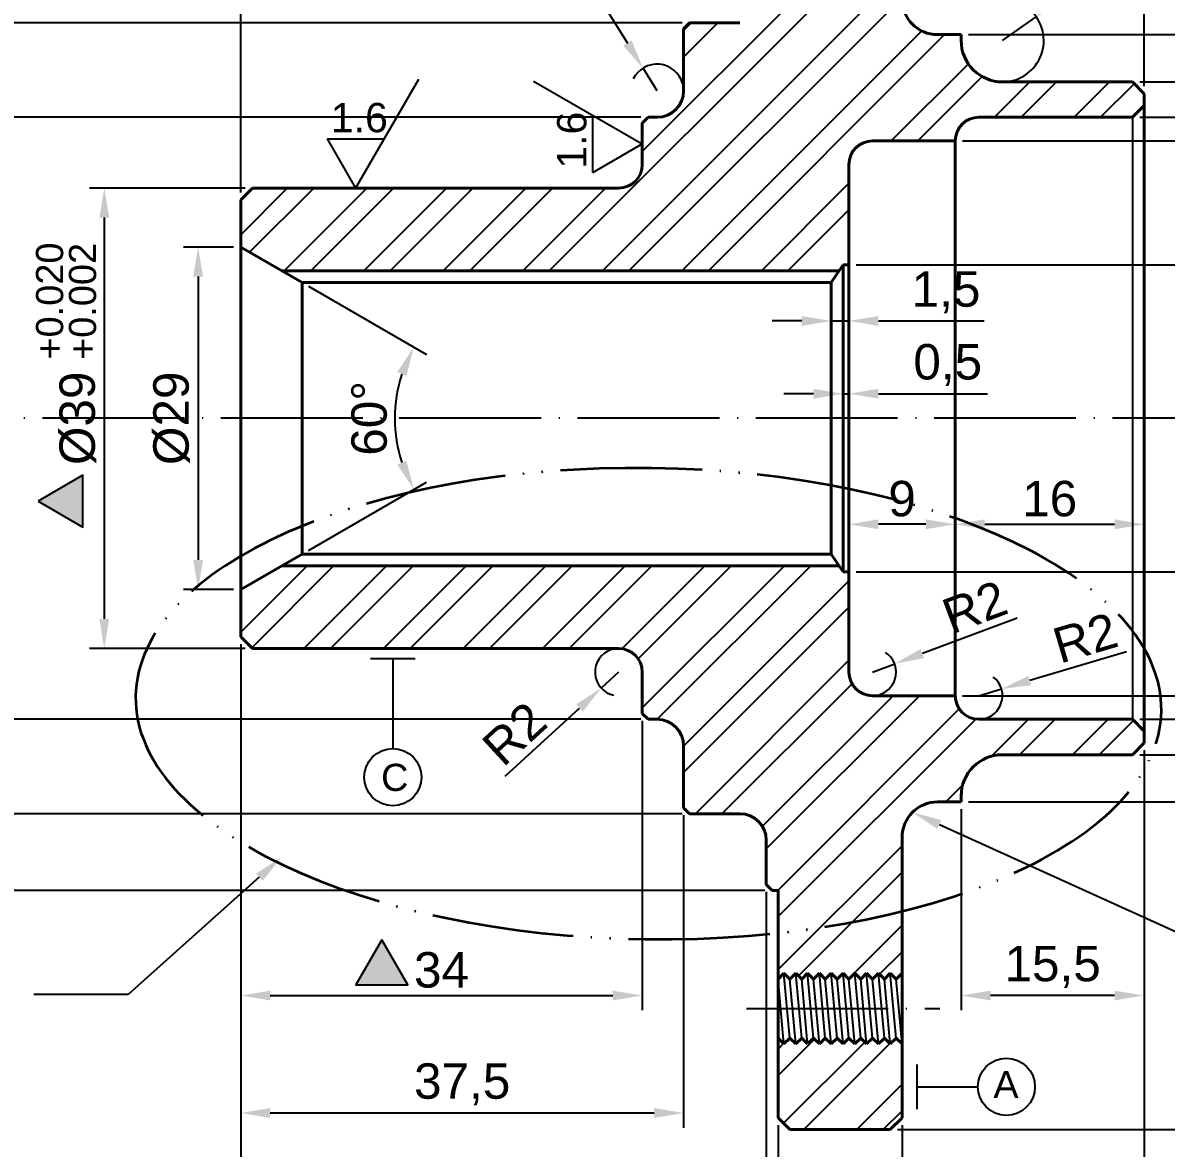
# Model space of a CAD drawing. Header units: millimetres. Extents: x 2452 to 2855, y 1106 to 1391.
# Drawn here: x 2684.1 to 2781, y 1231 to 1326.4 of the extents above; entities that cross this region are included whole.
import ezdxf
from ezdxf import colors
from ezdxf.entities.mleader import LeaderData, LeaderLine
from ezdxf.math import Vec2, Vec3

# ---------------------------------------------------------------- set-up
doc = ezdxf.new("R2010")
doc.units = ezdxf.units.MM
doc.linetypes.add('ACAD_ISO04W100', pattern=[30, 24, -3, 0, -3])
doc.linetypes.add('ACAD_ISO05W100', pattern=[33, 24, -3, 0, -3, 0, -3])
for name, color, linetype, lineweight in [('AM_0', 7, 'Continuous', 40), ('AM_4', 1, 'ACAD_ISO04W100', 25), ('AM_5', 10, 'Continuous', 25), ('AM_BOR', 2, 'ACAD_ISO05W100', 35)]:
    doc.layers.add(name, color=color, linetype=linetype, lineweight=lineweight)
doc.styles.get("Standard").update_dxf_attribs({"font": 'arial.ttf'})
doc.dimstyles.new('ISO-25', dxfattribs={"dimtxt": 3, "dimasz": 2.5, "dimexe": 1.25, "dimexo": 0.625, "dimtad": 1, "dimtxsty": 'Standard', "dimcen": 2.5, "dimadec": 0, "dimazin": 0, "dimtfac": 1, "dimtmove": 0, "dimatfit": 3, "dimfxl": 1, "dimarcsym": 0})

# ---------------------------------------------------------------- blocks, each defined once
blk = doc.blocks.new('*D11')
at = {"layer": 'AM_5', "color": 0, "lineweight": -2, "transparency": 16777216}
for p, q in [((2702.971, 1312.355), (2689.791, 1312.355)), ((2691.041, 1309.855), (2691.041, 1275.855)), ((2702.971, 1273.355), (2689.791, 1273.355))]:
    blk.add_line(p, q, dxfattribs=at)
at = {"layer": 'AM_5', "color": 0, "transparency": 16777216}
for points in [[(2690.625, 1309.855), (2691.458, 1309.855), (2691.041, 1312.355)], [(2690.625, 1275.855), (2691.458, 1275.855), (2691.041, 1273.355)]]:
    blk.add_solid(points, dxfattribs=at)
at = {"layer": 'Defpoints', "color": 0, "transparency": 16777216}
for p in [(2703.596, 1312.355), (2691.041, 1273.355), (2703.596, 1273.355)]:
    blk.add_point(p, dxfattribs=at)
at = {"layer": 'AM_5', "color": 0, "transparency": 16777216, "insert": (2688.801, 1292.855), "char_height": 3, "attachment_point": 5, "rotation": 90}
blk.add_mtext('%%C39', dxfattribs=at)
blk = doc.blocks.new('*D12')
at = {"layer": 'AM_5', "color": 0, "lineweight": -2, "transparency": 16777216}
for p, q in [((2736.471, 1318.355), (2679.745, 1318.355)), ((2680.995, 1315.855), (2680.995, 1269.855)), ((2736.471, 1267.355), (2679.745, 1267.355))]:
    blk.add_line(p, q, dxfattribs=at)
at = {"layer": 'AM_5', "color": 0, "transparency": 16777216}
for points in [[(2680.579, 1315.855), (2681.412, 1315.855), (2680.995, 1318.355)], [(2680.579, 1269.855), (2681.412, 1269.855), (2680.995, 1267.355)]]:
    blk.add_solid(points, dxfattribs=at)
at = {"layer": 'Defpoints', "color": 0, "transparency": 16777216}
for p in [(2737.096, 1318.355), (2680.995, 1267.355), (2737.096, 1267.355)]:
    blk.add_point(p, dxfattribs=at)
at = {"layer": 'AM_5', "color": 0, "transparency": 16777216, "insert": (2678.755, 1292.855), "char_height": 3, "attachment_point": 5, "rotation": 90}
blk.add_mtext('%%C51', dxfattribs=at)
blk = doc.blocks.new('*D13')
at = {"layer": 'AM_5', "color": 0, "lineweight": -2, "transparency": 16777216}
for p, q in [((2739.971, 1326.355), (2668.905, 1326.355)), ((2670.155, 1323.855), (2670.155, 1261.855)), ((2739.971, 1259.355), (2668.905, 1259.355))]:
    blk.add_line(p, q, dxfattribs=at)
at = {"layer": 'AM_5', "color": 0, "transparency": 16777216}
for points in [[(2669.738, 1323.855), (2670.571, 1323.855), (2670.155, 1326.355)], [(2669.738, 1261.855), (2670.571, 1261.855), (2670.155, 1259.355)]]:
    blk.add_solid(points, dxfattribs=at)
at = {"layer": 'Defpoints', "color": 0, "transparency": 16777216}
for p in [(2740.596, 1326.355), (2670.155, 1259.355), (2740.596, 1259.355)]:
    blk.add_point(p, dxfattribs=at)
at = {"layer": 'AM_5', "color": 0, "transparency": 16777216, "insert": (2667.998, 1292.855), "char_height": 3, "attachment_point": 5, "rotation": 90}
blk.add_mtext('67', dxfattribs=at)
blk = doc.blocks.new('*D14')
at = {"layer": 'AM_5', "color": 0, "lineweight": -2, "transparency": 16777216}
for p, q in [((2746.971, 1332.855), (2658.575, 1332.855)), ((2659.825, 1330.355), (2659.825, 1255.355)), ((2746.971, 1252.855), (2658.575, 1252.855))]:
    blk.add_line(p, q, dxfattribs=at)
at = {"layer": 'AM_5', "color": 0, "transparency": 16777216}
for points in [[(2659.408, 1330.355), (2660.242, 1330.355), (2659.825, 1332.855)], [(2659.408, 1255.355), (2660.242, 1255.355), (2659.825, 1252.855)]]:
    blk.add_solid(points, dxfattribs=at)
at = {"layer": 'Defpoints', "color": 0, "transparency": 16777216}
for p in [(2747.596, 1332.855), (2659.825, 1252.855), (2747.596, 1252.855)]:
    blk.add_point(p, dxfattribs=at)
at = {"layer": 'AM_5', "color": 0, "transparency": 16777216, "insert": (2657.584, 1292.855), "char_height": 3, "attachment_point": 5, "rotation": 90}
blk.add_mtext('%%C80', dxfattribs=at)
blk = doc.blocks.new('*D15')
at = {"layer": 'AM_5', "color": 0, "lineweight": -2, "transparency": 16777216}
for p, q in [((2701.971, 1307.355), (2697.736, 1307.355)), ((2698.986, 1304.855), (2698.986, 1280.855)), ((2701.971, 1278.355), (2697.736, 1278.355))]:
    blk.add_line(p, q, dxfattribs=at)
at = {"layer": 'AM_5', "color": 0, "transparency": 16777216}
for points in [[(2698.569, 1304.855), (2699.403, 1304.855), (2698.986, 1307.355)], [(2698.569, 1280.855), (2699.403, 1280.855), (2698.986, 1278.355)]]:
    blk.add_solid(points, dxfattribs=at)
at = {"layer": 'Defpoints', "color": 0, "transparency": 16777216}
for p in [(2702.596, 1307.355), (2698.986, 1278.355), (2702.596, 1278.355)]:
    blk.add_point(p, dxfattribs=at)
at = {"layer": 'AM_5', "color": 0, "transparency": 16777216, "insert": (2696.745, 1292.855), "char_height": 3, "attachment_point": 5, "rotation": 90}
blk.add_mtext('%%c29', dxfattribs=at)
blk = doc.blocks.new('*D16')
at = {"layer": 'AM_5', "color": 0, "lineweight": -2, "transparency": 16777216}
for p, q in [((2708.334, 1304.043), (2718.339, 1298.267)), ((2708.334, 1281.668), (2718.339, 1287.444))]:
    blk.add_line(p, q, dxfattribs=at)
blk.add_arc((2727.711, 1292.855), 12.072, 161.88625, 198.11375, dxfattribs=at)
at = {"layer": 'AM_5', "color": 0, "transparency": 16777216}
for points in [[(2715.856, 1296.779), (2716.617, 1296.439), (2717.256, 1298.892)], [(2716.617, 1289.272), (2715.856, 1288.932), (2717.256, 1286.819)]]:
    blk.add_solid(points, dxfattribs=at)
at = {"layer": 'Defpoints', "color": 0, "transparency": 16777216}
for p in [(2702.596, 1307.355), (2707.793, 1304.355), (2715.822, 1294.952), (2707.793, 1281.355), (2702.596, 1278.355)]:
    blk.add_point(p, dxfattribs=at)
at = {"layer": 'AM_5', "color": 0, "transparency": 16777216, "insert": (2713.482, 1292.855), "char_height": 3, "attachment_point": 5, "rotation": 90}
blk.add_mtext('60°', dxfattribs=at)
blk = doc.blocks.new('*D17')
at = {"layer": 'AM_5', "color": 0, "lineweight": -2, "transparency": 16777216}
for p, q in [((2702.596, 1273.73), (2702.596, 1242.706)), ((2736.596, 1267.23), (2736.596, 1242.706)), ((2705.096, 1243.956), (2734.096, 1243.956))]:
    blk.add_line(p, q, dxfattribs=at)
at = {"layer": 'AM_5', "color": 0, "transparency": 16777216}
for points in [[(2705.096, 1244.373), (2705.096, 1243.54), (2702.596, 1243.956)], [(2734.096, 1244.373), (2734.096, 1243.54), (2736.596, 1243.956)]]:
    blk.add_solid(points, dxfattribs=at)
at = {"layer": 'Defpoints', "color": 0, "transparency": 16777216}
for p in [(2702.596, 1274.355), (2736.596, 1267.855), (2736.596, 1243.956)]:
    blk.add_point(p, dxfattribs=at)
at = {"layer": 'AM_5', "color": 0, "transparency": 16777216, "insert": (2719.596, 1246.114), "char_height": 3, "attachment_point": 5}
blk.add_mtext('34', dxfattribs=at)
blk = doc.blocks.new('*D18')
at = {"layer": 'AM_5', "color": 0, "lineweight": -2, "transparency": 16777216}
for p, q in [((2702.596, 1272.73), (2702.596, 1232.755)), ((2740.096, 1259.23), (2740.096, 1232.755)), ((2705.096, 1234.005), (2737.596, 1234.005))]:
    blk.add_line(p, q, dxfattribs=at)
at = {"layer": 'AM_5', "color": 0, "transparency": 16777216}
for points in [[(2705.096, 1234.422), (2705.096, 1233.588), (2702.596, 1234.005)], [(2737.596, 1234.422), (2737.596, 1233.588), (2740.096, 1234.005)]]:
    blk.add_solid(points, dxfattribs=at)
at = {"layer": 'Defpoints', "color": 0, "transparency": 16777216}
for p in [(2702.596, 1273.355), (2740.096, 1259.855), (2740.096, 1234.005)]:
    blk.add_point(p, dxfattribs=at)
at = {"layer": 'AM_5', "color": 0, "transparency": 16777216, "insert": (2721.346, 1236.433), "char_height": 3, "attachment_point": 5}
blk.add_mtext('37,5', dxfattribs=at)
blk = doc.blocks.new('*D19')
at = {"layer": 'AM_5', "color": 0, "lineweight": -2, "transparency": 16777216}
for p, q in [((2702.596, 1273.73), (2702.596, 1223.367)), ((2747.096, 1252.73), (2747.096, 1223.367)), ((2705.096, 1224.617), (2744.596, 1224.617))]:
    blk.add_line(p, q, dxfattribs=at)
at = {"layer": 'AM_5', "color": 0, "transparency": 16777216}
for points in [[(2705.096, 1225.034), (2705.096, 1224.2), (2702.596, 1224.617)], [(2744.596, 1225.034), (2744.596, 1224.2), (2747.096, 1224.617)]]:
    blk.add_solid(points, dxfattribs=at)
at = {"layer": 'Defpoints', "color": 0, "transparency": 16777216}
for p in [(2702.596, 1274.355), (2747.096, 1253.355), (2747.096, 1224.617)]:
    blk.add_point(p, dxfattribs=at)
at = {"layer": 'AM_5', "color": 0, "transparency": 16777216, "insert": (2724.846, 1227.039), "char_height": 3, "attachment_point": 5}
blk.add_mtext('44,5', dxfattribs=at)
blk = doc.blocks.new('*D20')
at = {"layer": 'AM_5', "color": 0, "lineweight": -2, "transparency": 16777216}
for p, q in [((2702.596, 1272.73), (2702.596, 1213.04)), ((2748.096, 1232.98), (2748.096, 1213.04)), ((2705.096, 1214.29), (2745.596, 1214.29))]:
    blk.add_line(p, q, dxfattribs=at)
at = {"layer": 'AM_5', "color": 0, "transparency": 16777216}
for points in [[(2705.096, 1214.707), (2705.096, 1213.874), (2702.596, 1214.29)], [(2745.596, 1214.707), (2745.596, 1213.874), (2748.096, 1214.29)]]:
    blk.add_solid(points, dxfattribs=at)
at = {"layer": 'Defpoints', "color": 0, "transparency": 16777216}
for p in [(2702.596, 1273.355), (2748.096, 1233.605), (2748.096, 1214.29)]:
    blk.add_point(p, dxfattribs=at)
at = {"layer": 'AM_5', "color": 0, "transparency": 16777216, "insert": (2725.346, 1216.712), "char_height": 3, "attachment_point": 5}
blk.add_mtext('45,5', dxfattribs=at)
blk = doc.blocks.new('*D21')
at = {"layer": 'AM_5', "color": 0, "lineweight": -2, "transparency": 16777216}
for p, q in [((2748.096, 1232.98), (2748.096, 1213.04)), ((2758.596, 1232.98), (2758.596, 1213.04)), ((2750.596, 1214.29), (2756.096, 1214.29))]:
    blk.add_line(p, q, dxfattribs=at)
at = {"layer": 'AM_5', "color": 0, "transparency": 16777216}
for points in [[(2750.596, 1214.707), (2750.596, 1213.874), (2748.096, 1214.29)], [(2756.096, 1214.707), (2756.096, 1213.874), (2758.596, 1214.29)]]:
    blk.add_solid(points, dxfattribs=at)
at = {"layer": 'Defpoints', "color": 0, "transparency": 16777216}
for p in [(2748.096, 1233.605), (2758.596, 1233.605), (2758.596, 1214.29)]:
    blk.add_point(p, dxfattribs=at)
at = {"layer": 'AM_5', "color": 0, "transparency": 16777216, "insert": (2753.346, 1216.718), "char_height": 3, "attachment_point": 5}
blk.add_mtext('10,5', dxfattribs=at)
blk = doc.blocks.new('*D22')
at = {"layer": 'AM_5', "color": 0, "lineweight": -2, "transparency": 16777216}
for p, q in [((2779.096, 1264.73), (2779.096, 1212.972)), ((2758.596, 1232.355), (2758.596, 1212.972)), ((2776.596, 1214.222), (2761.096, 1214.222))]:
    blk.add_line(p, q, dxfattribs=at)
at = {"layer": 'AM_5', "color": 0, "transparency": 16777216}
for points in [[(2761.096, 1214.638), (2761.096, 1213.805), (2758.596, 1214.222)], [(2776.596, 1214.638), (2776.596, 1213.805), (2779.096, 1214.222)]]:
    blk.add_solid(points, dxfattribs=at)
at = {"layer": 'Defpoints', "color": 0, "transparency": 16777216}
for p in [(2779.096, 1265.355), (2758.596, 1232.98), (2758.596, 1214.222)]:
    blk.add_point(p, dxfattribs=at)
at = {"layer": 'AM_5', "color": 0, "transparency": 16777216, "insert": (2771.791, 1216.65), "char_height": 3, "attachment_point": 5}
blk.add_mtext('20,5', dxfattribs=at)
blk = doc.blocks.new('*D23')
at = {"layer": 'AM_5', "color": 0, "lineweight": -2, "transparency": 16777216}
for p, q in [((2779.096, 1264.105), (2779.096, 1242.706)), ((2763.596, 1259.73), (2763.596, 1242.706)), ((2776.596, 1243.956), (2766.096, 1243.956))]:
    blk.add_line(p, q, dxfattribs=at)
at = {"layer": 'AM_5', "color": 0, "transparency": 16777216}
for points in [[(2766.096, 1244.373), (2766.096, 1243.54), (2763.596, 1243.956)], [(2776.596, 1244.373), (2776.596, 1243.54), (2779.096, 1243.956)]]:
    blk.add_solid(points, dxfattribs=at)
at = {"layer": 'Defpoints', "color": 0, "transparency": 16777216}
for p in [(2779.096, 1264.73), (2763.596, 1260.355), (2763.596, 1243.956)]:
    blk.add_point(p, dxfattribs=at)
at = {"layer": 'AM_5', "color": 0, "transparency": 16777216, "insert": (2771.346, 1246.384), "char_height": 3, "attachment_point": 5}
blk.add_mtext('15,5', dxfattribs=at)
blk = doc.blocks.new('*D24')
at = {"layer": 'AM_5', "color": 0, "lineweight": -2, "transparency": 16777216}
for p, q in [((2702.596, 1311.98), (2702.596, 1364.373)), ((2779.096, 1320.98), (2779.096, 1364.373)), ((2705.096, 1363.123), (2776.596, 1363.123))]:
    blk.add_line(p, q, dxfattribs=at)
at = {"layer": 'AM_5', "color": 0, "transparency": 16777216}
for points in [[(2705.096, 1363.54), (2705.096, 1362.706), (2702.596, 1363.123)], [(2776.596, 1363.54), (2776.596, 1362.706), (2779.096, 1363.123)]]:
    blk.add_solid(points, dxfattribs=at)
at = {"layer": 'Defpoints', "color": 0, "transparency": 16777216}
for p in [(2779.096, 1363.123), (2779.096, 1320.355), (2702.596, 1311.355)]:
    blk.add_point(p, dxfattribs=at)
at = {"layer": 'AM_5', "color": 0, "transparency": 16777216, "insert": (2740.846, 1365.715), "char_height": 3, "attachment_point": 5}
blk.add_mtext('(76.5)', dxfattribs=at)
blk = doc.blocks.new('*D25')
at = {"layer": 'AM_5', "color": 0, "lineweight": -2, "transparency": 16777216}
for p, q in [((2763.096, 1284.501), (2763.096, 1285.126)), ((2779.096, 1284.501), (2779.096, 1285.126)), ((2765.596, 1283.876), (2776.596, 1283.876))]:
    blk.add_line(p, q, dxfattribs=at)
at = {"layer": 'AM_5', "color": 0, "transparency": 16777216}
for points in [[(2765.596, 1284.293), (2765.596, 1283.459), (2763.096, 1283.876)], [(2776.596, 1284.293), (2776.596, 1283.459), (2779.096, 1283.876)]]:
    blk.add_solid(points, dxfattribs=at)
at = {"layer": 'Defpoints', "color": 0, "transparency": 16777216}
for p in [(2763.096, 1283.876), (2779.096, 1283.876), (2779.096, 1283.876)]:
    blk.add_point(p, dxfattribs=at)
at = {"layer": 'AM_5', "color": 0, "transparency": 16777216, "insert": (2771.096, 1286.033), "char_height": 3, "attachment_point": 5}
blk.add_mtext('16', dxfattribs=at)
blk = doc.blocks.new('*D26')
at = {"layer": 'AM_5', "color": 0, "lineweight": -2, "transparency": 16777216}
for p, q in [((2754.096, 1284.501), (2754.096, 1285.126)), ((2763.096, 1284.501), (2763.096, 1285.126)), ((2760.596, 1283.876), (2756.596, 1283.876))]:
    blk.add_line(p, q, dxfattribs=at)
at = {"layer": 'AM_5', "color": 0, "transparency": 16777216}
for points in [[(2756.596, 1284.293), (2756.596, 1283.459), (2754.096, 1283.876)], [(2760.596, 1284.293), (2760.596, 1283.459), (2763.096, 1283.876)]]:
    blk.add_solid(points, dxfattribs=at)
at = {"layer": 'Defpoints', "color": 0, "transparency": 16777216}
for p in [(2754.096, 1283.876), (2754.096, 1283.876), (2763.096, 1283.876)]:
    blk.add_point(p, dxfattribs=at)
at = {"layer": 'AM_5', "color": 0, "transparency": 16777216, "insert": (2758.596, 1286.033), "char_height": 3, "attachment_point": 5}
blk.add_mtext('9', dxfattribs=at)
blk = doc.blocks.new('*D27')
at = {"layer": 'AM_5', "color": 0, "lineweight": -2, "transparency": 16777216}
for p, q in [((2752.596, 1301.727), (2752.596, 1302.352)), ((2754.096, 1301.727), (2754.096, 1302.352)), ((2750.096, 1301.102), (2747.596, 1301.102)), ((2752.596, 1301.102), (2754.096, 1301.102)), ((2756.596, 1301.102), (2765.548, 1301.102))]:
    blk.add_line(p, q, dxfattribs=at)
at = {"layer": 'AM_5', "color": 0, "transparency": 16777216}
for points in [[(2750.096, 1301.519), (2750.096, 1300.685), (2752.596, 1301.102)], [(2756.596, 1301.519), (2756.596, 1300.685), (2754.096, 1301.102)]]:
    blk.add_solid(points, dxfattribs=at)
at = {"layer": 'Defpoints', "color": 0, "transparency": 16777216}
for p in [(2752.596, 1301.102), (2754.096, 1301.102), (2754.096, 1301.102)]:
    blk.add_point(p, dxfattribs=at)
at = {"layer": 'AM_5', "color": 0, "transparency": 16777216, "insert": (2762.322, 1303.53), "char_height": 3, "attachment_point": 5}
blk.add_mtext('1,5', dxfattribs=at)
blk = doc.blocks.new('*D28')
at = {"layer": 'AM_5', "color": 0, "lineweight": -2, "transparency": 16777216}
for p, q in [((2753.596, 1293.48), (2753.596, 1296.188)), ((2754.096, 1293.48), (2754.096, 1296.188)), ((2751.096, 1294.938), (2748.596, 1294.938)), ((2753.596, 1294.938), (2754.096, 1294.938)), ((2756.596, 1294.938), (2765.831, 1294.938))]:
    blk.add_line(p, q, dxfattribs=at)
at = {"layer": 'AM_5', "color": 0, "transparency": 16777216}
for points in [[(2751.096, 1295.355), (2751.096, 1294.522), (2753.596, 1294.938)], [(2756.596, 1295.355), (2756.596, 1294.522), (2754.096, 1294.938)]]:
    blk.add_solid(points, dxfattribs=at)
at = {"layer": 'Defpoints', "color": 0, "transparency": 16777216}
for p in [(2754.096, 1294.938), (2753.596, 1292.855), (2754.096, 1292.855)]:
    blk.add_point(p, dxfattribs=at)
at = {"layer": 'AM_5', "color": 0, "transparency": 16777216, "insert": (2762.464, 1297.366), "char_height": 3, "attachment_point": 5}
blk.add_mtext('0,5', dxfattribs=at)
blk = doc.blocks.new('*D29')
at = {"layer": 'AM_5', "color": 0, "lineweight": -2, "transparency": 16777216}
for p, q in [((2754.721, 1305.855), (2787.556, 1305.855)), ((2786.306, 1303.355), (2786.306, 1282.355)), ((2754.721, 1279.855), (2787.556, 1279.855))]:
    blk.add_line(p, q, dxfattribs=at)
at = {"layer": 'AM_5', "color": 0, "transparency": 16777216}
for points in [[(2785.889, 1303.355), (2786.722, 1303.355), (2786.306, 1305.855)], [(2785.889, 1282.355), (2786.722, 1282.355), (2786.306, 1279.855)]]:
    blk.add_solid(points, dxfattribs=at)
at = {"layer": 'Defpoints', "color": 0, "transparency": 16777216}
for p in [(2754.096, 1305.855), (2754.096, 1279.855), (2786.306, 1279.855)]:
    blk.add_point(p, dxfattribs=at)
at = {"layer": 'AM_5', "color": 0, "transparency": 16777216, "insert": (2784.065, 1292.855), "char_height": 3, "attachment_point": 5, "rotation": 90}
blk.add_mtext('%%C26', dxfattribs=at)
blk = doc.blocks.new('*D30')
at = {"layer": 'AM_5', "color": 0, "lineweight": -2, "transparency": 16777216}
for p, q in [((2763.721, 1316.355), (2797.322, 1316.355)), ((2796.072, 1313.855), (2796.072, 1271.855)), ((2763.721, 1269.355), (2797.322, 1269.355))]:
    blk.add_line(p, q, dxfattribs=at)
at = {"layer": 'AM_5', "color": 0, "transparency": 16777216}
for points in [[(2795.655, 1313.855), (2796.489, 1313.855), (2796.072, 1316.355)], [(2795.655, 1271.855), (2796.489, 1271.855), (2796.072, 1269.355)]]:
    blk.add_solid(points, dxfattribs=at)
at = {"layer": 'Defpoints', "color": 0, "transparency": 16777216}
for p in [(2763.096, 1316.355), (2763.096, 1269.355), (2796.072, 1269.355)]:
    blk.add_point(p, dxfattribs=at)
at = {"layer": 'AM_5', "color": 0, "transparency": 16777216, "insert": (2793.832, 1292.855), "char_height": 3, "attachment_point": 5, "rotation": 90}
blk.add_mtext('%%C47', dxfattribs=at)
blk = doc.blocks.new('*D31')
at = {"layer": 'AM_5', "color": 0, "lineweight": -2, "transparency": 16777216}
for p, q in [((2778.721, 1318.355), (2808.329, 1318.355)), ((2807.079, 1315.855), (2807.079, 1269.855)), ((2778.721, 1267.355), (2808.329, 1267.355))]:
    blk.add_line(p, q, dxfattribs=at)
at = {"layer": 'AM_5', "color": 0, "transparency": 16777216}
for points in [[(2806.662, 1315.855), (2807.496, 1315.855), (2807.079, 1318.355)], [(2806.662, 1269.855), (2807.496, 1269.855), (2807.079, 1267.355)]]:
    blk.add_solid(points, dxfattribs=at)
at = {"layer": 'Defpoints', "color": 0, "transparency": 16777216}
for p in [(2778.096, 1318.355), (2778.096, 1267.355), (2807.079, 1267.355)]:
    blk.add_point(p, dxfattribs=at)
at = {"layer": 'AM_5', "color": 0, "transparency": 16777216, "insert": (2804.839, 1292.855), "char_height": 3, "attachment_point": 5, "rotation": 90}
blk.add_mtext('%%C51', dxfattribs=at)
blk = doc.blocks.new('*D32')
at = {"layer": 'AM_5', "color": 0, "lineweight": -2, "transparency": 16777216}
for p, q in [((2778.721, 1321.355), (2818.479, 1321.355)), ((2817.229, 1318.855), (2817.229, 1266.855)), ((2778.721, 1264.355), (2818.479, 1264.355))]:
    blk.add_line(p, q, dxfattribs=at)
at = {"layer": 'AM_5', "color": 0, "transparency": 16777216}
for points in [[(2816.812, 1318.855), (2817.646, 1318.855), (2817.229, 1321.355)], [(2816.812, 1266.855), (2817.646, 1266.855), (2817.229, 1264.355)]]:
    blk.add_solid(points, dxfattribs=at)
at = {"layer": 'Defpoints', "color": 0, "transparency": 16777216}
for p in [(2778.096, 1321.355), (2778.096, 1264.355), (2817.229, 1264.355)]:
    blk.add_point(p, dxfattribs=at)
at = {"layer": 'AM_5', "color": 0, "transparency": 16777216, "insert": (2814.988, 1292.855), "char_height": 3, "attachment_point": 5, "rotation": 90}
blk.add_mtext('%%C57', dxfattribs=at)
blk = doc.blocks.new('*D33')
at = {"layer": 'AM_5', "color": 0, "lineweight": -2, "transparency": 16777216}
for p, q in [((2764.221, 1325.355), (2828.757, 1325.355)), ((2827.507, 1322.855), (2827.507, 1262.855)), ((2764.221, 1260.355), (2828.757, 1260.355))]:
    blk.add_line(p, q, dxfattribs=at)
at = {"layer": 'AM_5', "color": 0, "transparency": 16777216}
for points in [[(2827.09, 1322.855), (2827.923, 1322.855), (2827.507, 1325.355)], [(2827.09, 1262.855), (2827.923, 1262.855), (2827.507, 1260.355)]]:
    blk.add_solid(points, dxfattribs=at)
at = {"layer": 'Defpoints', "color": 0, "transparency": 16777216}
for p in [(2763.596, 1325.355), (2763.596, 1260.355), (2827.507, 1260.355)]:
    blk.add_point(p, dxfattribs=at)
at = {"layer": 'AM_5', "color": 0, "transparency": 16777216, "insert": (2825.266, 1292.855), "char_height": 3, "attachment_point": 5, "rotation": 90}
blk.add_mtext('%%C65', dxfattribs=at)
blk = doc.blocks.new('*D34')
at = {"layer": 'AM_5', "color": 0, "lineweight": -2, "transparency": 16777216}
for p, q in [((2781.913, 1335.26), (2772.007, 1328.304)), ((2767.096, 1324.855), (2769.961, 1326.867))]:
    blk.add_line(p, q, dxfattribs=at)
blk.add_arc((2767.096, 1324.855), 3.5, 280.23139, 55.54066, dxfattribs=at)
at = {"layer": 'AM_5', "color": 0, "transparency": 16777216}
blk.add_solid([(2771.767, 1328.645), (2772.246, 1327.963), (2769.961, 1326.867)], dxfattribs=at)
at = {"layer": 'Defpoints', "color": 0, "transparency": 16777216}
for p in [(2769.961, 1326.867), (2767.096, 1324.855)]:
    blk.add_point(p, dxfattribs=at)
at = {"layer": 'AM_5', "color": 0, "transparency": 16777216, "insert": (2776.588, 1334.487), "char_height": 3, "attachment_point": 5, "rotation": 35.07788}
blk.add_mtext('R3,5', dxfattribs=at)
blk = doc.blocks.new('*D36')
at = {"layer": 'AM_5', "color": 0, "lineweight": -2, "transparency": 16777216}
for p, q in [((2727.719, 1336.901), (2735.339, 1324.64)), ((2737.846, 1320.605), (2736.659, 1322.516))]:
    blk.add_line(p, q, dxfattribs=at)
blk.add_arc((2737.846, 1320.605), 2.25, 15.91549, 153.69068, dxfattribs=at)
at = {"layer": 'AM_5', "color": 0, "transparency": 16777216}
blk.add_solid([(2735.693, 1324.86), (2734.985, 1324.42), (2736.659, 1322.516)], dxfattribs=at)
at = {"layer": 'Defpoints', "color": 0, "transparency": 16777216}
for p in [(2736.659, 1322.516), (2737.846, 1320.605)]:
    blk.add_point(p, dxfattribs=at)
at = {"layer": 'AM_5', "color": 0, "transparency": 16777216, "insert": (2732.931, 1333.114), "char_height": 3, "attachment_point": 5, "rotation": 301.85969}
blk.add_mtext('R2,25', dxfattribs=at)
blk = doc.blocks.new('*D37')
at = {"layer": 'AM_5', "color": 0, "lineweight": -2, "transparency": 16777216}
for p, q in [((2734.596, 1271.355), (2733.123, 1270.003)), ((2724.978, 1262.525), (2731.282, 1268.312))]:
    blk.add_line(p, q, dxfattribs=at)
blk.add_arc((2734.596, 1271.355), 2, 107.90493, 258.36617, dxfattribs=at)
at = {"layer": 'AM_5', "color": 0, "transparency": 16777216}
blk.add_solid([(2731, 1268.619), (2731.563, 1268.005), (2733.123, 1270.003)], dxfattribs=at)
at = {"layer": 'Defpoints', "color": 0, "transparency": 16777216}
for p in [(2734.596, 1271.355), (2733.123, 1270.003)]:
    blk.add_point(p, dxfattribs=at)
at = {"layer": 'AM_5', "color": 0, "transparency": 16777216, "insert": (2725.768, 1266.143), "char_height": 3, "attachment_point": 5, "rotation": 42.55631}
blk.add_mtext('R2', dxfattribs=at)
blk = doc.blocks.new('*D41')
at = {"layer": 'AM_5', "color": 0, "lineweight": -2, "transparency": 16777216}
for p, q in [((2758.221, 1353.105), (2838.328, 1353.105)), ((2837.078, 1350.605), (2837.078, 1235.105)), ((2758.221, 1232.605), (2838.328, 1232.605))]:
    blk.add_line(p, q, dxfattribs=at)
at = {"layer": 'AM_5', "color": 0, "transparency": 16777216}
for points in [[(2836.661, 1350.605), (2837.494, 1350.605), (2837.078, 1353.105)], [(2836.661, 1235.105), (2837.494, 1235.105), (2837.078, 1232.605)]]:
    blk.add_solid(points, dxfattribs=at)
at = {"layer": 'Defpoints', "color": 0, "transparency": 16777216}
for p in [(2757.596, 1353.105), (2757.596, 1232.605), (2837.078, 1232.605)]:
    blk.add_point(p, dxfattribs=at)
at = {"layer": 'AM_5', "color": 0, "transparency": 16777216, "insert": (2834.837, 1292.855), "char_height": 3, "attachment_point": 5, "rotation": 90}
blk.add_mtext('%%C120.5', dxfattribs=at)
blk = doc.blocks.new('*D42')
at = {"layer": 'AM_5', "color": 0, "lineweight": -2, "transparency": 16777216}
for p, q in [((2768.328, 1275.925), (2760.312, 1272.93)), ((2756.096, 1271.355), (2757.97, 1272.055))]:
    blk.add_line(p, q, dxfattribs=at)
blk.add_arc((2756.096, 1271.355), 2, 287.90493, 56.29541, dxfattribs=at)
at = {"layer": 'AM_5', "color": 0, "transparency": 16777216}
blk.add_solid([(2760.166, 1273.321), (2760.458, 1272.54), (2757.97, 1272.055)], dxfattribs=at)
at = {"layer": 'Defpoints', "color": 0, "transparency": 16777216}
for p in [(2756.096, 1271.355), (2757.97, 1272.055)]:
    blk.add_point(p, dxfattribs=at)
at = {"layer": 'AM_5', "color": 0, "transparency": 16777216, "insert": (2764.745, 1276.862), "char_height": 3, "attachment_point": 5, "rotation": 20.48555}
blk.add_mtext('R2', dxfattribs=at)
blk = doc.blocks.new('*D43')
at = {"layer": 'AM_5', "color": 0, "lineweight": -2, "transparency": 16777216}
for p, q in [((2777.612, 1273.077), (2769.41, 1270.638)), ((2765.096, 1269.355), (2767.013, 1269.926))]:
    blk.add_line(p, q, dxfattribs=at)
blk.add_arc((2765.096, 1269.355), 2, 287.90493, 52.37025, dxfattribs=at)
at = {"layer": 'AM_5', "color": 0, "transparency": 16777216}
blk.add_solid([(2769.291, 1271.037), (2769.528, 1270.239), (2767.013, 1269.926)], dxfattribs=at)
at = {"layer": 'Defpoints', "color": 0, "transparency": 16777216}
for p in [(2765.096, 1269.355), (2767.013, 1269.926)]:
    blk.add_point(p, dxfattribs=at)
at = {"layer": 'AM_5', "color": 0, "transparency": 16777216, "insert": (2774.101, 1274.257), "char_height": 3, "attachment_point": 5, "rotation": 16.56039}
blk.add_mtext('R2', dxfattribs=at)
blk = doc.blocks.new('*D45')
at = {"layer": 'AM_5', "color": 0, "lineweight": -2, "transparency": 16777216}
for p, q in [((2572.948, 1363.267), (2572.948, 1364.924)), ((2502.536, 1292.855), (2500.879, 1292.855))]:
    blk.add_line(p, q, dxfattribs=at)
blk.add_arc((2572.948, 1292.855), 70.819, 92.02273, 177.97727, dxfattribs=at)
at = {"layer": 'AM_5', "color": 0, "transparency": 16777216}
for points in [[(2570.441, 1364.047), (2570.455, 1363.213), (2572.948, 1363.674)], [(2502.59, 1295.348), (2501.756, 1295.362), (2502.129, 1292.855)]]:
    blk.add_solid(points, dxfattribs=at)
at = {"layer": 'Defpoints', "color": 0, "transparency": 16777216}
for p in [(2572.948, 1362.642), (2537.538, 1354.186), (2503.161, 1292.855), (2788.422, 1292.855), (2572.948, 1223.069)]:
    blk.add_point(p, dxfattribs=at)
at = {"layer": 'AM_5', "color": 0, "transparency": 16777216, "insert": (2521.039, 1344.764), "char_height": 3, "attachment_point": 5, "rotation": 45}
blk.add_mtext('(4x) 90%%d', dxfattribs=at)

msp = doc.modelspace()

# ---------------------------------------------------------------- hatches: boundary and pattern name
at = {"layer": 'AM_5'}
h = msp.add_hatch(dxfattribs=at)
h.set_pattern_fill('ANSI32', color=256, scale=0.5)
h.paths.add_polyline_path([(2758.596, 1352.105), (2757.596, 1353.105), (2749.096, 1353.105), (2748.096, 1352.105), (2748.096, 1348.105), (2748.846, 1348.855), (2749.596, 1348.105), (2750.346, 1348.855), (2751.096, 1348.105), (2751.846, 1348.855), (2752.596, 1348.105), (2753.346, 1348.855), (2754.096, 1348.105), (2754.846, 1348.855), (2755.596, 1348.105), (2756.346, 1348.855), (2757.096, 1348.105), (2757.846, 1348.855), (2758.596, 1348.105)])
h.paths.add_polyline_path([(2761.596, 1325.355, -0.414214), (2758.596, 1328.355), (2758.596, 1337.605), (2757.846, 1336.855), (2757.096, 1337.605), (2756.346, 1336.855), (2755.596, 1337.605), (2754.846, 1336.855), (2754.096, 1337.605), (2753.346, 1336.855), (2752.596, 1337.605), (2751.846, 1336.855), (2751.096, 1337.605), (2750.346, 1336.855), (2749.596, 1337.605), (2748.846, 1336.855), (2748.096, 1337.605), (2748.096, 1332.855), (2747.596, 1332.855), (2747.096, 1332.355), (2747.096, 1328.605, -0.414214), (2744.846, 1326.355), (2740.596, 1326.355), (2740.096, 1325.855), (2740.096, 1320.605, -0.414214), (2737.846, 1318.355), (2737.096, 1318.355), (2736.596, 1317.855), (2736.596, 1314.355, -0.414214), (2734.596, 1312.355), (2703.596, 1312.355), (2702.596, 1311.355), (2702.596, 1307.355), (2706.06, 1305.355), (2753.263, 1305.355), (2753.596, 1305.855), (2754.096, 1305.855), (2754.096, 1314.355, -0.414214), (2756.096, 1316.355), (2763.096, 1316.355, -0.414214), (2765.096, 1318.355), (2778.096, 1318.355), (2779.096, 1319.355), (2779.096, 1319.855), (2779.096, 1320.355), (2778.096, 1321.355), (2767.096, 1321.355, -0.414214), (2763.596, 1324.855), (2763.596, 1325.355)])
h.paths.add_polyline_path([(2763.096, 1269.355), (2756.096, 1269.355, -0.414214), (2754.096, 1271.355), (2754.096, 1279.855), (2753.596, 1279.855), (2753.263, 1280.355), (2706.06, 1280.355), (2702.596, 1278.355), (2702.596, 1274.355), (2703.596, 1273.355), (2734.596, 1273.355, -0.414214), (2736.596, 1271.355), (2736.596, 1267.855), (2737.096, 1267.355), (2737.846, 1267.355, -0.414214), (2740.096, 1265.105), (2740.096, 1259.855), (2740.596, 1259.355), (2744.846, 1259.355, -0.414214), (2747.096, 1257.105), (2747.096, 1253.355), (2747.596, 1252.855), (2748.096, 1252.855), (2748.096, 1245.355), (2748.596, 1245.855), (2749.096, 1245.355), (2749.596, 1245.855), (2750.096, 1245.355), (2750.596, 1245.855), (2751.096, 1245.355), (2751.596, 1245.855), (2752.096, 1245.355), (2752.596, 1245.855), (2753.096, 1245.355), (2753.596, 1245.855), (2754.096, 1245.355), (2754.596, 1245.855), (2755.096, 1245.355), (2755.596, 1245.855), (2756.096, 1245.355), (2756.596, 1245.855), (2757.096, 1245.355), (2757.596, 1245.855), (2758.096, 1245.355), (2758.596, 1245.855), (2758.596, 1257.355, -0.414214), (2761.596, 1260.355), (2763.596, 1260.355), (2763.596, 1260.855, -0.414214), (2767.096, 1264.355), (2778.096, 1264.355), (2779.096, 1265.355), (2779.096, 1266.355), (2778.096, 1267.355), (2765.096, 1267.355, -0.414214)])
h.paths.add_polyline_path([(2758.596, 1239.855), (2758.096, 1240.355), (2757.596, 1239.855), (2757.096, 1240.355), (2756.596, 1239.855), (2756.096, 1240.355), (2755.596, 1239.855), (2755.096, 1240.355), (2754.596, 1239.855), (2754.096, 1240.355), (2753.596, 1239.855), (2753.096, 1240.355), (2752.596, 1239.855), (2752.096, 1240.355), (2751.596, 1239.855), (2751.096, 1240.355), (2750.596, 1239.855), (2750.096, 1240.355), (2749.596, 1239.855), (2749.096, 1240.355), (2748.596, 1239.855), (2748.096, 1240.355), (2748.096, 1233.605), (2749.096, 1232.605), (2757.596, 1232.605), (2758.596, 1233.605)])
h = msp.add_hatch(color=256, dxfattribs=at)
h.dxf.hatch_style = 1
h.paths.add_polyline_path([(2685.429, 1285.843), (2689.236, 1283.644), (2689.236, 1288.041)])
h = msp.add_hatch(color=256, dxfattribs=at)
h.dxf.hatch_style = 1
h.paths.add_polyline_path([(2714.537, 1248.666), (2712.338, 1244.858), (2716.735, 1244.858)])

# ---------------------------------------------------------------- linework, layer by layer
at = {"layer": 'AM_0'}
for p, q in [((2740.096, 1325.855), (2740.596, 1326.355)), ((2740.596, 1326.355), (2744.846, 1326.355)), ((2740.096, 1325.855), (2740.096, 1320.605)), ((2763.596, 1325.355), (2761.596, 1325.355)), ((2763.596, 1325.355), (2763.596, 1324.855)), ((2778.096, 1321.355), (2767.096, 1321.355)), ((2778.096, 1321.355), (2779.096, 1320.355)), ((2779.096, 1320.355), (2779.096, 1319.355)), ((2779.096, 1319.855), (2779.096, 1292.855)), ((2778.096, 1318.355), (2779.096, 1319.355)), ((2736.596, 1317.855), (2737.096, 1318.355)), ((2736.596, 1317.855), (2736.596, 1314.355)), ((2737.096, 1318.355), (2737.846, 1318.355)), ((2778.096, 1318.355), (2765.096, 1318.355)), ((2763.096, 1316.355), (2756.096, 1316.355)), ((2763.096, 1316.355), (2763.096, 1292.855)), ((2763.096, 1316.355), (2763.096, 1292.855)), ((2754.096, 1314.355), (2754.096, 1292.855)), ((2702.596, 1311.355), (2703.596, 1312.355)), ((2703.596, 1312.355), (2734.596, 1312.355)), ((2702.596, 1292.855), (2702.596, 1311.355)), ((2702.596, 1307.355), (2707.793, 1304.355)), ((2753.263, 1305.355), (2706.06, 1305.355)), ((2753.596, 1305.855), (2752.596, 1304.355)), ((2754.096, 1305.855), (2753.596, 1305.855)), ((2753.596, 1305.855), (2753.596, 1292.855)), ((2752.596, 1304.355), (2707.793, 1304.355)), ((2707.793, 1304.355), (2707.793, 1292.855)), ((2752.596, 1304.355), (2752.596, 1292.855)), ((2702.596, 1292.855), (2702.596, 1274.355)), ((2707.793, 1281.355), (2707.793, 1292.855)), ((2752.596, 1281.355), (2752.596, 1292.855)), ((2753.596, 1279.855), (2753.596, 1292.855)), ((2754.096, 1271.355), (2754.096, 1292.855)), ((2763.096, 1269.355), (2763.096, 1292.855)), ((2763.096, 1269.355), (2763.096, 1292.855)), ((2779.096, 1265.855), (2779.096, 1292.855)), ((2702.596, 1278.355), (2707.793, 1281.355)), ((2752.596, 1281.355), (2707.793, 1281.355)), ((2753.596, 1279.855), (2752.596, 1281.355)), ((2753.263, 1280.355), (2706.06, 1280.355)), ((2754.096, 1279.855), (2753.596, 1279.855)), ((2702.596, 1274.355), (2703.596, 1273.355)), ((2703.596, 1273.355), (2734.596, 1273.355)), ((2736.596, 1267.855), (2736.596, 1271.355)), ((2763.096, 1269.355), (2756.096, 1269.355)), ((2736.596, 1267.855), (2737.096, 1267.355)), ((2737.096, 1267.355), (2737.846, 1267.355)), ((2778.096, 1267.355), (2765.096, 1267.355)), ((2778.096, 1267.355), (2779.096, 1266.355)), ((2779.096, 1265.355), (2779.096, 1266.355)), ((2778.096, 1264.355), (2779.096, 1265.355)), ((2740.096, 1259.855), (2740.096, 1265.105)), ((2778.096, 1264.355), (2767.096, 1264.355)), ((2763.596, 1260.355), (2763.596, 1260.855)), ((2740.096, 1259.855), (2740.596, 1259.355)), ((2763.596, 1260.355), (2761.596, 1260.355)), ((2740.596, 1259.355), (2744.846, 1259.355)), ((2747.096, 1253.355), (2747.096, 1257.105)), ((2758.596, 1233.605), (2758.596, 1257.355)), ((2747.596, 1252.855), (2747.096, 1253.355)), ((2748.096, 1252.855), (2747.596, 1252.855)), ((2748.096, 1233.605), (2748.096, 1252.855)), ((2748.596, 1245.855), (2748.096, 1245.355)), ((2749.096, 1245.355), (2748.596, 1245.855)), ((2749.596, 1245.855), (2749.096, 1245.355)), ((2750.096, 1245.355), (2749.596, 1245.855)), ((2750.596, 1245.855), (2750.096, 1245.355)), ((2751.096, 1245.355), (2750.596, 1245.855)), ((2751.596, 1245.855), (2751.096, 1245.355)), ((2752.096, 1245.355), (2751.596, 1245.855)), ((2752.596, 1245.855), (2752.096, 1245.355)), ((2753.096, 1245.355), (2752.596, 1245.855)), ((2753.596, 1245.855), (2753.096, 1245.355)), ((2754.096, 1245.355), (2753.596, 1245.855)), ((2754.596, 1245.855), (2754.096, 1245.355)), ((2755.096, 1245.355), (2754.596, 1245.855)), ((2755.596, 1245.855), (2755.096, 1245.355)), ((2756.096, 1245.355), (2755.596, 1245.855)), ((2756.596, 1245.855), (2756.096, 1245.355)), ((2757.096, 1245.355), (2756.596, 1245.855)), ((2757.596, 1245.855), (2757.096, 1245.355)), ((2758.096, 1245.355), (2757.596, 1245.855)), ((2758.596, 1245.855), (2758.096, 1245.355)), ((2748.596, 1239.855), (2748.096, 1240.355)), ((2749.096, 1240.355), (2748.596, 1239.855)), ((2749.596, 1239.855), (2749.096, 1240.355)), ((2750.096, 1240.355), (2749.596, 1239.855)), ((2750.596, 1239.855), (2750.096, 1240.355)), ((2751.096, 1240.355), (2750.596, 1239.855)), ((2751.596, 1239.855), (2751.096, 1240.355)), ((2752.096, 1240.355), (2751.596, 1239.855)), ((2752.596, 1239.855), (2752.096, 1240.355)), ((2753.096, 1240.355), (2752.596, 1239.855)), ((2753.596, 1239.855), (2753.096, 1240.355)), ((2754.096, 1240.355), (2753.596, 1239.855)), ((2754.596, 1239.855), (2754.096, 1240.355)), ((2755.096, 1240.355), (2754.596, 1239.855)), ((2755.596, 1239.855), (2755.096, 1240.355)), ((2756.096, 1240.355), (2755.596, 1239.855)), ((2756.596, 1239.855), (2756.096, 1240.355)), ((2757.096, 1240.355), (2756.596, 1239.855)), ((2757.596, 1239.855), (2757.096, 1240.355)), ((2758.096, 1240.355), (2757.596, 1239.855)), ((2758.596, 1239.855), (2758.096, 1240.355)), ((2749.096, 1232.605), (2748.096, 1233.605)), ((2757.596, 1232.605), (2758.596, 1233.605)), ((2757.596, 1232.605), (2749.096, 1232.605))]:
    msp.add_line(p, q, dxfattribs=at)
for centre, radius, start, end in [((2761.596, 1328.355), 3, 180, 270), ((2767.096, 1324.855), 3.5, 180, 270), ((2737.846, 1320.605), 2.25, 270, 0), ((2765.096, 1316.355), 2, 90, 180), ((2756.096, 1314.355), 2, 90, 180), ((2734.596, 1314.355), 2, 270, 0), ((2734.596, 1271.355), 2, 0, 90), ((2756.096, 1271.355), 2, 180, 270), ((2765.096, 1269.355), 2, 180, 270), ((2737.846, 1265.105), 2.25, 0, 90), ((2767.096, 1260.855), 3.5, 90, 180), ((2761.596, 1257.355), 3, 90, 180), ((2744.846, 1257.105), 2.25, 0, 90)]:
    msp.add_arc(centre, radius, start, end, dxfattribs=at)
at = {"layer": 'AM_4', "ltscale": 0.5}
for p, q in [((2788.422, 1292.855), (2503.161, 1292.855)), ((2745.411, 1242.855), (2761.782, 1242.855))]:
    msp.add_line(p, q, dxfattribs=at)
at = {"layer": 'AM_5'}
for p, q in [((2717.635, 1321.555), (2712.324, 1312.355)), ((2727.397, 1321.417), (2736.596, 1316.105)), ((2732.415, 1313.691), (2732.415, 1318.52)), ((2778.096, 1318.355), (2778.096, 1267.355)), ((2709.909, 1316.537), (2714.738, 1316.537)), ((2709.909, 1316.537), (2712.324, 1312.355)), ((2732.415, 1313.691), (2736.596, 1316.105)), ((2717.377, 1272.467), (2713.572, 1272.467)), ((2715.475, 1272.467), (2715.475, 1264.872)), ((2748.596, 1239.855), (2748.096, 1245.355)), ((2749.096, 1240.355), (2748.596, 1245.855)), ((2749.596, 1239.855), (2749.096, 1245.355)), ((2750.096, 1240.355), (2749.596, 1245.855)), ((2750.596, 1239.855), (2750.096, 1245.355)), ((2751.096, 1240.355), (2750.596, 1245.855)), ((2751.596, 1239.855), (2751.096, 1245.355)), ((2752.096, 1240.355), (2751.596, 1245.855)), ((2752.596, 1239.855), (2752.096, 1245.355)), ((2753.096, 1240.355), (2752.596, 1245.855)), ((2753.596, 1239.855), (2753.096, 1245.355)), ((2754.096, 1240.355), (2753.596, 1245.855)), ((2754.596, 1239.855), (2754.096, 1245.355)), ((2755.096, 1240.355), (2754.596, 1245.855)), ((2755.596, 1239.855), (2755.096, 1245.355)), ((2756.096, 1240.355), (2755.596, 1245.855)), ((2756.596, 1239.855), (2756.096, 1245.355)), ((2757.096, 1240.355), (2756.596, 1245.855)), ((2757.596, 1239.855), (2757.096, 1245.355)), ((2758.096, 1240.355), (2757.596, 1245.855)), ((2758.596, 1239.855), (2758.096, 1245.355)), ((2759.859, 1238.127), (2759.859, 1234.322)), ((2759.859, 1236.224), (2765.011, 1236.224))]:
    msp.add_line(p, q, dxfattribs=at)
for points in [[(2685.429, 1285.843), (2689.236, 1283.644), (2689.236, 1288.041)], [(2714.537, 1248.666), (2712.338, 1244.858), (2716.735, 1244.858)]]:
    msp.add_lwpolyline(points, close=True, dxfattribs=at)
for centre in [(2715.475, 1262.452), (2767.431, 1236.225)]:
    msp.add_circle(centre, 2.42, dxfattribs=at)
at = {"layer": 'AM_BOR', "ltscale": 0.5, "extrusion": (0, 0, -1)}
msp.add_ellipse((2737.123, 1268.68), major_axis=(-43.431, 0.615), ratio=0.459516, dxfattribs=at)

# ---------------------------------------------------------------- texts
at = {"layer": 'AM_5', "attachment_point": 1}
for s, insert, char_height in [('1.6', (2710.226, 1319.573), 2.484), ('C', (2714.478, 1263.588), 2.3), ('A', (2766.325, 1237.564), 2.3)]:
    msp.add_mtext_dynamic_manual_height_columns(s, width=18.23779, gutter_width=12.5, heights=[0], dxfattribs=dict(at, insert=insert, char_height=char_height))
at = {"layer": 'AM_5', "attachment_point": 1, "rotation": 90}
for s, insert, char_height in [('1.6', (2729.379, 1314.007), 2.484), ('+0.020', (2685.259, 1297.831), 2.3), ('+0.002', (2688.047, 1297.801), 2.3)]:
    msp.add_mtext_dynamic_manual_height_columns(s, width=18.23779, gutter_width=12.5, heights=[0], dxfattribs=dict(at, insert=insert, char_height=char_height))

# ---------------------------------------------------------------- dimensions: what is measured, and where the dimension line sits
at = {"layer": 'AM_5'}
dim = msp.add_linear_dim(base=(2779.096, 1363.123), p1=(2702.596, 1311.355), p2=(2779.096, 1320.355), text='(76.5)', dimstyle='ISO-25', dxfattribs=at)
dim.commit()
dim.dimension.update_dxf_attribs({"geometry": '*D24', "text_midpoint": (2740.846, 1365.715)})
dim = msp.add_angular_dim_2l(base=(2537.538, 1354.186), line1=((2788.422, 1292.855), (2503.161, 1292.855)), line2=((2572.948, 1362.642), (2572.948, 1223.069)), text='(4x) 90%%d', dimstyle='ISO-25', dxfattribs=at)
dim.commit()
dim.dimension.update_dxf_attribs({"geometry": '*D45', "text_midpoint": (2521.039, 1344.764)})
for base, p1, p2, text, picture, middle in [((2837.078, 1232.605), (2757.596, 1353.105), (2757.596, 1232.605), '%%C120.5', '*D41', (2834.837, 1292.855)), ((2659.825, 1252.855), (2747.596, 1332.855), (2747.596, 1252.855), '%%C80', '*D14', (2657.584, 1292.855)), ((2827.507, 1260.355), (2763.596, 1325.355), (2763.596, 1260.355), '%%C65', '*D33', (2825.266, 1292.855)), ((2817.229, 1264.355), (2778.096, 1321.355), (2778.096, 1264.355), '%%C57', '*D32', (2814.988, 1292.855)), ((2680.995, 1267.355), (2737.096, 1318.355), (2737.096, 1267.355), '%%C51', '*D12', (2678.755, 1292.855)), ((2807.079, 1267.355), (2778.096, 1318.355), (2778.096, 1267.355), '%%C51', '*D31', (2804.839, 1292.855)), ((2796.072, 1269.355), (2763.096, 1316.355), (2763.096, 1269.355), '%%C47', '*D30', (2793.832, 1292.855)), ((2691.041, 1273.355), (2703.596, 1312.355), (2703.596, 1273.355), '%%C39', '*D11', (2688.801, 1292.855)), ((2698.986, 1278.355), (2702.596, 1307.355), (2702.596, 1278.355), '%%c29', '*D15', (2696.745, 1292.855)), ((2786.306, 1279.855), (2754.096, 1305.855), (2754.096, 1279.855), '%%C26', '*D29', (2784.065, 1292.855))]:
    dim = msp.add_linear_dim(base=base, p1=p1, p2=p2, angle=90, text=text, dimstyle='ISO-25', dxfattribs=at)
    dim.commit()
    dim.dimension.update_dxf_attribs({"geometry": picture, "text_midpoint": middle})
for center, mpoint, picture, middle in [((2737.846, 1320.605), (2736.659, 1322.516), '*D36', (2732.931, 1333.114)), ((2767.096, 1324.855), (2769.961, 1326.867), '*D34', (2776.588, 1334.487)), ((2756.096, 1271.355), (2757.97, 1272.055), '*D42', (2764.745, 1276.862)), ((2765.096, 1269.355), (2767.013, 1269.926), '*D43', (2774.101, 1274.257)), ((2734.596, 1271.355), (2733.123, 1270.003), '*D37', (2725.768, 1266.143))]:
    dim = msp.add_radius_dim(center=center, mpoint=mpoint, dimstyle='ISO-25', dxfattribs=at)
    dim.commit()
    dim.dimension.update_dxf_attribs({"geometry": picture, "text_midpoint": middle})
dim = msp.add_linear_dim(base=(2670.155, 1259.355), p1=(2740.596, 1326.355), p2=(2740.596, 1259.355), angle=90, dimstyle='ISO-25', dxfattribs=at)
dim.commit()
dim.dimension.update_dxf_attribs({"geometry": '*D13', "text_midpoint": (2667.998, 1292.855)})
dim = msp.add_angular_dim_2l(base=(2715.822, 1294.952), line1=((2702.596, 1278.355), (2707.793, 1281.355)), line2=((2702.596, 1307.355), (2707.793, 1304.355)), dimstyle='ISO-25', dxfattribs=at)
dim.commit()
dim.dimension.update_dxf_attribs({"geometry": '*D16', "text_midpoint": (2713.482, 1292.855)})
for base, p1, p2, picture, middle in [((2754.096, 1301.102), (2752.596, 1301.102), (2754.096, 1301.102), '*D27', (2762.322, 1303.53)), ((2754.096, 1294.938), (2753.596, 1292.855), (2754.096, 1292.855), '*D28', (2762.464, 1297.366)), ((2754.096, 1283.876), (2763.096, 1283.876), (2754.096, 1283.876), '*D26', (2758.596, 1286.033)), ((2779.096, 1283.876), (2763.096, 1283.876), (2779.096, 1283.876), '*D25', (2771.096, 1286.033)), ((2736.596, 1243.956), (2702.596, 1274.355), (2736.596, 1267.855), '*D17', (2719.596, 1246.114)), ((2747.096, 1224.617), (2702.596, 1274.355), (2747.096, 1253.355), '*D19', (2724.846, 1227.039)), ((2740.096, 1234.005), (2702.596, 1273.355), (2740.096, 1259.855), '*D18', (2721.346, 1236.433)), ((2748.096, 1214.29), (2702.596, 1273.355), (2748.096, 1233.605), '*D20', (2725.346, 1216.712)), ((2763.596, 1243.956), (2779.096, 1264.73), (2763.596, 1260.355), '*D23', (2771.346, 1246.384)), ((2758.596, 1214.29), (2748.096, 1233.605), (2758.596, 1233.605), '*D21', (2753.346, 1216.718))]:
    dim = msp.add_linear_dim(base=base, p1=p1, p2=p2, dimstyle='ISO-25', dxfattribs=at)
    dim.commit()
    dim.dimension.update_dxf_attribs({"geometry": picture, "text_midpoint": middle})
dim = msp.add_linear_dim(base=(2758.596, 1214.222), p1=(2779.096, 1265.355), p2=(2758.596, 1232.98), dimstyle='ISO-25', dxfattribs=at)
dim.commit()
dim.dimension.update_dxf_attribs({"geometry": '*D22', "text_midpoint": (2771.791, 1214.222), "dimtype": 160})

# ---------------------------------------------------------------- leaders
ml = msp.add_multileader_mtext('Standard', dxfattribs=at)
ml.set_content('R1.5 (max)', color=256)
ml.set_leader_properties()
ml.build(insert=Vec2(0, 0))
ml.multileader.update_dxf_attribs({"arrow_head_size": 2.5})
ctx = ml.context
ctx.base_point, ctx.char_height, ctx.arrow_head_size, ctx.plane_origin = Vec3(2802.979, 1243.365), 3, 2.5, Vec3(2759.475, 1259.477)
notes = []
notes.append((ctx, [(0, (1, 1, 0), (2794.979, 1243.365), (1, 0), 8, [(0, [(2759.475, 1259.477)], 0, [])])]))
ctx.mtext.insert, ctx.mtext.flow_direction = Vec3(2804.979, 1245.306), 5
ml = msp.add_multileader_mtext('Standard', dxfattribs=at)
ml.set_content('Y', color=256)
ml.set_leader_properties()
ml.build(insert=Vec2(0, 0))
ml.multileader.update_dxf_attribs({"arrow_head_size": 2.5})
ctx = ml.context
ctx.base_point, ctx.char_height, ctx.arrow_head_size, ctx.plane_origin = Vec3(2678.312, 1244.033), 3, 2.5, Vec3(2706.03, 1255.652)
ctx.text_align_type = 2
notes.append((ctx, [(0, (1, 1, 0), (2693.062, 1244.033), (-1, 0), 8, [(0, [(2706.03, 1255.652)], 0, [])])]))
ctx.mtext.insert, ctx.mtext.alignment, ctx.mtext.flow_direction = Vec3(2683.062, 1245.533), 3, 5
for ctx, leaders in notes:
    for number, flags, end, landing, length, lines in leaders:
        leader = LeaderData()
        leader.index, (leader.has_last_leader_line, leader.has_dogleg_vector, leader.attachment_direction) = number, flags
        leader.last_leader_point, leader.dogleg_vector, leader.dogleg_length = Vec3(end), Vec3(landing), length
        for number, points, colour, breaks in lines:
            line = LeaderLine()
            line.index, line.vertices, line.color, line.breaks = number, Vec3.list(points), colors.encode_raw_color(colour), breaks
            leader.lines.append(line)
        ctx.leaders.append(leader)

doc.saveas('drawing.dxf')
